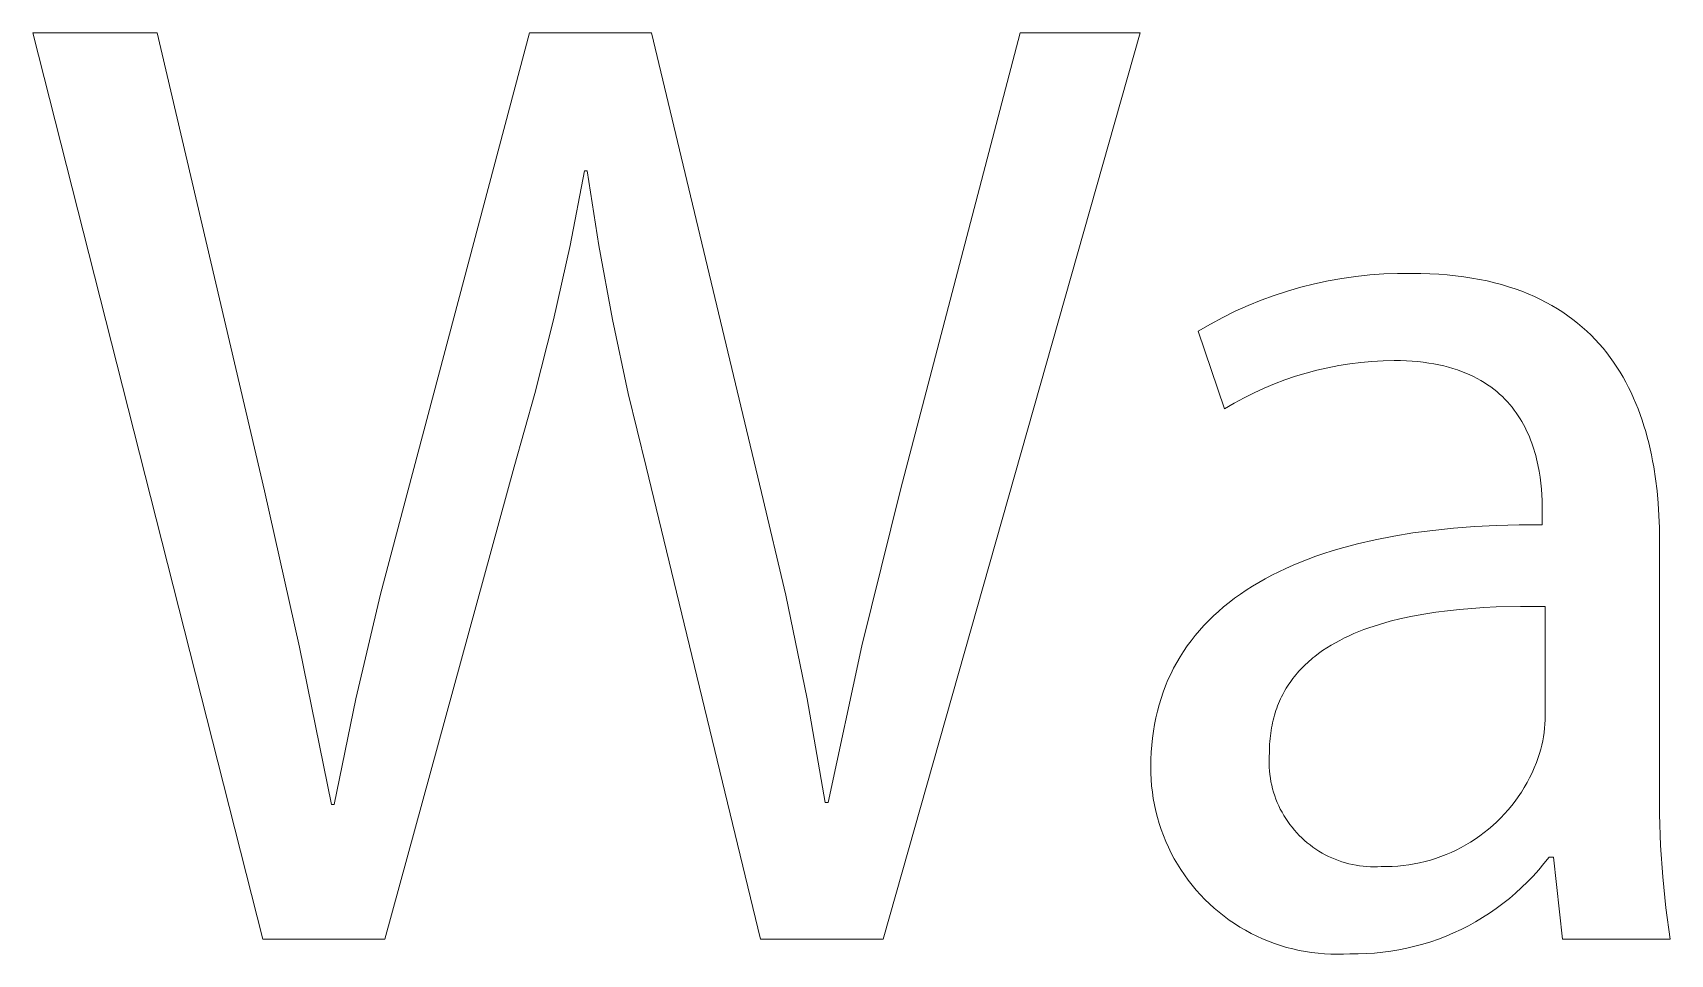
# Model space of a CAD drawing. Header units: millimetres. Extents: x 0 to 3480, y 0 to 2432.
# Drawn here: x 3194.98 to 3237.4, y 244.3 to 268.17 of the extents above; entities that cross this region are included whole.
import ezdxf

# ---------------------------------------------------------------- set-up
doc = ezdxf.new("R2010")
doc.units = ezdxf.units.MM
doc.header["$MEASUREMENT"] = 0
doc.layers.add('Domyślny', color=7, linetype='Continuous', true_color=0x000000)

msp = doc.modelspace()

# ---------------------------------------------------------------- linework, layer by layer
at = {"layer": 'Domyślny', "color": 18, "lineweight": 15, "true_color": 0x000000}
for p, q in [((3200.937, 244.694), (3194.98, 268.175)), ((3194.98, 268.175), (3198.202, 268.175)), ((3198.202, 268.175), (3200.984, 256.307)), ((3204.704, 256.33), (3207.845, 268.175)), ((3207.845, 268.175), (3211.009, 268.175)), ((3211.009, 268.175), (3213.86, 256.261)), ((3223.665, 268.175), (3217.012, 244.694)), ((3217.464, 256.33), (3220.559, 268.175)), ((3220.559, 268.175), (3223.665, 268.175)), ((3209.27, 264.594), (3208.899, 262.66)), ((3209.34, 264.594), (3209.27, 264.594)), ((3209.643, 262.663), (3209.34, 264.594)), ((3208.899, 262.66), (3208.472, 260.737)), ((3209.999, 260.742), (3209.643, 262.663)), ((3228.186, 261.669), (3228.54, 261.746)), ((3228.54, 261.746), (3228.897, 261.81)), ((3228.897, 261.81), (3229.256, 261.861)), ((3229.256, 261.861), (3229.617, 261.9)), ((3229.617, 261.9), (3229.978, 261.927)), ((3229.978, 261.927), (3230.34, 261.941)), ((3230.34, 261.941), (3230.703, 261.942)), ((3230.703, 261.942), (3230.942, 261.939)), ((3230.942, 261.939), (3231.175, 261.932)), ((3231.175, 261.932), (3231.403, 261.919)), ((3231.403, 261.919), (3231.625, 261.902)), ((3231.625, 261.902), (3231.842, 261.879)), ((3231.842, 261.879), (3232.053, 261.852)), ((3232.053, 261.852), (3232.259, 261.821)), ((3232.259, 261.821), (3232.46, 261.785)), ((3232.46, 261.785), (3232.655, 261.744)), ((3232.655, 261.744), (3232.845, 261.699)), ((3226.801, 261.243), (3227.141, 261.367)), ((3227.141, 261.367), (3227.486, 261.48)), ((3227.486, 261.48), (3227.834, 261.581)), ((3227.834, 261.581), (3228.186, 261.669)), ((3232.845, 261.699), (3233.03, 261.649)), ((3233.03, 261.649), (3233.211, 261.596)), ((3233.211, 261.596), (3233.386, 261.538)), ((3233.386, 261.538), (3233.556, 261.476)), ((3233.556, 261.476), (3233.721, 261.41)), ((3233.721, 261.41), (3233.882, 261.34)), ((3233.882, 261.34), (3234.038, 261.267)), ((3225.808, 260.799), (3226.134, 260.958)), ((3226.134, 260.958), (3226.465, 261.106)), ((3226.465, 261.106), (3226.801, 261.243)), ((3234.038, 261.267), (3234.189, 261.189)), ((3234.189, 261.189), (3234.335, 261.108)), ((3234.335, 261.108), (3234.477, 261.024)), ((3234.477, 261.024), (3234.615, 260.936)), ((3234.615, 260.936), (3234.748, 260.845)), ((3208.472, 260.737), (3207.989, 258.828)), ((3210.408, 258.832), (3209.999, 260.742)), ((3225.175, 260.447), (3225.489, 260.629)), ((3225.489, 260.629), (3225.808, 260.799)), ((3234.748, 260.845), (3234.877, 260.75)), ((3234.877, 260.75), (3235.001, 260.652)), ((3235.001, 260.652), (3235.121, 260.551)), ((3235.121, 260.551), (3235.237, 260.447)), ((3225.858, 258.43), (3225.175, 260.447)), ((3235.237, 260.447), (3235.349, 260.339)), ((3235.349, 260.339), (3235.456, 260.229)), ((3235.456, 260.229), (3235.56, 260.116)), ((3235.56, 260.116), (3235.66, 260.001)), ((3229.386, 259.634), (3229.099, 259.598)), ((3229.673, 259.66), (3229.386, 259.634)), ((3229.962, 259.676), (3229.673, 259.66)), ((3230.251, 259.682), (3229.962, 259.676)), ((3230.411, 259.68), (3230.251, 259.682)), ((3230.566, 259.675), (3230.411, 259.68)), ((3230.717, 259.666), (3230.566, 259.675)), ((3230.863, 259.654), (3230.717, 259.666)), ((3231.005, 259.638), (3230.863, 259.654)), ((3231.144, 259.619), (3231.005, 259.638)), ((3231.277, 259.597), (3231.144, 259.619)), ((3235.66, 260.001), (3235.755, 259.883)), ((3235.755, 259.883), (3235.847, 259.762)), ((3235.847, 259.762), (3235.935, 259.638)), ((3235.935, 259.638), (3236.02, 259.513)), ((3227.692, 259.274), (3227.418, 259.181)), ((3227.969, 259.358), (3227.692, 259.274)), ((3228.248, 259.433), (3227.969, 259.358)), ((3228.53, 259.498), (3228.248, 259.433)), ((3228.813, 259.553), (3228.53, 259.498)), ((3229.099, 259.598), (3228.813, 259.553)), ((3231.407, 259.571), (3231.277, 259.597)), ((3231.533, 259.543), (3231.407, 259.571)), ((3231.655, 259.512), (3231.533, 259.543)), ((3231.773, 259.478), (3231.655, 259.512)), ((3231.887, 259.441), (3231.773, 259.478)), ((3231.998, 259.401), (3231.887, 259.441)), ((3232.105, 259.359), (3231.998, 259.401)), ((3232.208, 259.315), (3232.105, 259.359)), ((3232.307, 259.268), (3232.208, 259.315)), ((3232.403, 259.218), (3232.307, 259.268)), ((3232.496, 259.166), (3232.403, 259.218)), ((3236.02, 259.513), (3236.101, 259.385)), ((3236.101, 259.385), (3236.178, 259.254)), ((3236.178, 259.254), (3236.252, 259.122)), ((3207.989, 258.828), (3207.451, 256.933)), ((3210.87, 256.933), (3210.408, 258.832)), ((3226.619, 258.846), (3226.361, 258.716)), ((3226.882, 258.967), (3226.619, 258.846)), ((3227.148, 259.078), (3226.882, 258.967)), ((3227.418, 259.181), (3227.148, 259.078)), ((3232.585, 259.113), (3232.496, 259.166)), ((3232.671, 259.057), (3232.585, 259.113)), ((3232.754, 258.999), (3232.671, 259.057)), ((3232.833, 258.939), (3232.754, 258.999)), ((3232.909, 258.877), (3232.833, 258.939)), ((3232.982, 258.814), (3232.909, 258.877)), ((3233.053, 258.748), (3232.982, 258.814)), ((3236.252, 259.122), (3236.322, 258.987)), ((3236.322, 258.987), (3236.388, 258.851)), ((3236.388, 258.851), (3236.452, 258.712)), ((3226.107, 258.578), (3225.858, 258.43)), ((3226.361, 258.716), (3226.107, 258.578)), ((3233.12, 258.682), (3233.053, 258.748)), ((3233.184, 258.613), (3233.12, 258.682)), ((3233.245, 258.544), (3233.184, 258.613)), ((3233.304, 258.473), (3233.245, 258.544)), ((3233.36, 258.4), (3233.304, 258.473)), ((3233.413, 258.327), (3233.36, 258.4)), ((3236.452, 258.712), (3236.512, 258.572)), ((3236.512, 258.572), (3236.569, 258.43)), ((3236.569, 258.43), (3236.623, 258.287)), ((3233.464, 258.252), (3233.413, 258.327)), ((3233.512, 258.177), (3233.464, 258.252)), ((3233.558, 258.1), (3233.512, 258.177)), ((3233.601, 258.023), (3233.558, 258.1)), ((3233.642, 257.945), (3233.601, 258.023)), ((3233.681, 257.866), (3233.642, 257.945)), ((3236.623, 258.287), (3236.673, 258.141)), ((3236.673, 258.141), (3236.721, 257.995)), ((3236.721, 257.995), (3236.765, 257.847)), ((3233.717, 257.786), (3233.681, 257.866)), ((3233.752, 257.707), (3233.717, 257.786)), ((3233.784, 257.626), (3233.752, 257.707)), ((3233.814, 257.546), (3233.784, 257.626)), ((3233.842, 257.465), (3233.814, 257.546)), ((3236.765, 257.847), (3236.807, 257.697)), ((3236.807, 257.697), (3236.846, 257.547)), ((3236.846, 257.547), (3236.881, 257.395)), ((3233.869, 257.383), (3233.842, 257.465)), ((3233.893, 257.302), (3233.869, 257.383)), ((3233.916, 257.221), (3233.893, 257.302)), ((3233.937, 257.14), (3233.916, 257.221)), ((3233.956, 257.059), (3233.937, 257.14)), ((3236.881, 257.395), (3236.915, 257.242)), ((3236.915, 257.242), (3236.945, 257.088)), ((3236.945, 257.088), (3236.973, 256.933)), ((3207.451, 256.933), (3204.101, 244.694)), ((3213.837, 244.694), (3210.87, 256.933)), ((3233.973, 256.978), (3233.956, 257.059)), ((3234.004, 256.818), (3233.973, 256.978)), ((3234.029, 256.659), (3234.004, 256.818)), ((3234.049, 256.504), (3234.029, 256.659)), ((3236.973, 256.933), (3237.021, 256.621)), ((3200.984, 256.307), (3201.893, 252.254)), ((3203.986, 253.634), (3204.704, 256.33)), ((3213.86, 256.261), (3214.492, 253.601)), ((3216.46, 252.295), (3217.464, 256.33)), ((3234.064, 256.351), (3234.049, 256.504)), ((3234.075, 256.203), (3234.064, 256.351)), ((3237.021, 256.621), (3237.059, 256.306)), ((3237.059, 256.306), (3237.088, 255.99)), ((3234.082, 256.059), (3234.075, 256.203)), ((3234.086, 255.92), (3234.082, 256.059)), ((3234.087, 255.788), (3234.086, 255.92)), ((3237.088, 255.99), (3237.108, 255.672)), ((3231.785, 255.339), (3232.335, 255.382)), ((3232.335, 255.382), (3232.902, 255.411)), ((3232.902, 255.411), (3233.486, 255.426)), ((3233.486, 255.426), (3234.087, 255.429)), ((3234.087, 255.429), (3234.087, 255.788)), ((3237.108, 255.672), (3237.12, 255.353)), ((3229.298, 254.934), (3229.76, 255.041)), ((3229.76, 255.041), (3230.239, 255.135)), ((3230.239, 255.135), (3230.737, 255.216)), ((3230.737, 255.216), (3231.252, 255.284)), ((3231.252, 255.284), (3231.785, 255.339)), ((3237.12, 255.353), (3237.124, 255.035)), ((3237.124, 255.035), (3237.124, 248.742)), ((3227.825, 254.461), (3228.021, 254.538)), ((3228.021, 254.538), (3228.223, 254.612)), ((3228.223, 254.612), (3228.428, 254.682)), ((3228.428, 254.682), (3228.639, 254.75)), ((3228.639, 254.75), (3228.854, 254.814)), ((3228.854, 254.814), (3229.074, 254.876)), ((3229.074, 254.876), (3229.298, 254.934)), ((3226.911, 254.03), (3227.084, 254.122)), ((3227.084, 254.122), (3227.262, 254.212)), ((3227.262, 254.212), (3227.445, 254.298)), ((3227.445, 254.298), (3227.632, 254.381)), ((3227.632, 254.381), (3227.825, 254.461)), ((3226.265, 253.631), (3226.419, 253.735)), ((3226.419, 253.735), (3226.578, 253.837)), ((3226.578, 253.837), (3226.742, 253.935)), ((3226.742, 253.935), (3226.911, 254.03)), ((3203.348, 250.917), (3203.986, 253.634)), ((3214.492, 253.601), (3215.04, 250.923)), ((3225.696, 253.184), (3225.831, 253.3)), ((3225.831, 253.3), (3225.971, 253.413)), ((3225.971, 253.413), (3226.116, 253.524)), ((3226.116, 253.524), (3226.265, 253.631)), ((3232.258, 253.263), (3231.944, 253.236)), ((3232.574, 253.284), (3232.258, 253.263)), ((3232.892, 253.299), (3232.574, 253.284)), ((3233.526, 253.312), (3232.892, 253.299)), ((3234.157, 253.308), (3233.526, 253.312)), ((3234.157, 250.376), (3234.157, 253.308)), ((3225.32, 252.817), (3225.44, 252.942)), ((3225.44, 252.942), (3225.566, 253.065)), ((3225.566, 253.065), (3225.696, 253.184)), ((3229.867, 252.847), (3229.731, 252.804)), ((3230.005, 252.888), (3229.867, 252.847)), ((3230.145, 252.927), (3230.005, 252.888)), ((3230.431, 252.998), (3230.145, 252.927)), ((3230.723, 253.061), (3230.431, 252.998)), ((3231.022, 253.116), (3230.723, 253.061)), ((3231.325, 253.163), (3231.022, 253.116)), ((3231.633, 253.203), (3231.325, 253.163)), ((3231.944, 253.236), (3231.633, 253.203)), ((3224.888, 252.288), (3224.989, 252.425)), ((3224.989, 252.425), (3225.094, 252.559)), ((3225.094, 252.559), (3225.205, 252.689)), ((3225.205, 252.689), (3225.32, 252.817)), ((3228.843, 252.434), (3228.727, 252.371)), ((3228.962, 252.495), (3228.843, 252.434)), ((3229.084, 252.552), (3228.962, 252.495)), ((3229.208, 252.608), (3229.084, 252.552)), ((3229.335, 252.66), (3229.208, 252.608)), ((3229.465, 252.711), (3229.335, 252.66)), ((3229.597, 252.758), (3229.465, 252.711)), ((3229.731, 252.804), (3229.597, 252.758)), ((3201.893, 252.254), (3202.722, 248.183)), ((3215.587, 248.229), (3216.46, 252.295)), ((3224.616, 251.861), (3224.702, 252.006)), ((3224.702, 252.006), (3224.792, 252.149)), ((3224.792, 252.149), (3224.888, 252.288)), ((3228.192, 252.016), (3228.143, 251.977)), ((3228.292, 252.093), (3228.192, 252.016)), ((3228.396, 252.167), (3228.292, 252.093)), ((3228.503, 252.238), (3228.396, 252.167)), ((3228.614, 252.306), (3228.503, 252.238)), ((3228.727, 252.371), (3228.614, 252.306)), ((3224.39, 251.408), (3224.46, 251.562)), ((3224.46, 251.562), (3224.536, 251.713)), ((3224.536, 251.713), (3224.616, 251.861)), ((3227.742, 251.589), (3227.702, 251.542)), ((3227.783, 251.635), (3227.742, 251.589)), ((3227.825, 251.68), (3227.783, 251.635)), ((3227.867, 251.725), (3227.825, 251.68)), ((3227.911, 251.769), (3227.867, 251.725)), ((3227.955, 251.812), (3227.911, 251.769)), ((3228.001, 251.854), (3227.955, 251.812)), ((3228.047, 251.896), (3228.001, 251.854)), ((3228.095, 251.937), (3228.047, 251.896)), ((3228.143, 251.977), (3228.095, 251.937)), ((3224.265, 251.093), (3224.325, 251.252)), ((3224.325, 251.252), (3224.39, 251.408)), ((3227.421, 251.137), (3227.39, 251.083)), ((3227.452, 251.191), (3227.421, 251.137)), ((3227.485, 251.243), (3227.452, 251.191)), ((3227.518, 251.295), (3227.485, 251.243)), ((3227.553, 251.346), (3227.518, 251.295)), ((3227.589, 251.396), (3227.553, 251.346)), ((3227.626, 251.445), (3227.589, 251.396)), ((3227.664, 251.494), (3227.626, 251.445)), ((3227.702, 251.542), (3227.664, 251.494)), ((3202.792, 248.183), (3203.348, 250.917)), ((3215.04, 250.923), (3215.505, 248.229)), ((3224.115, 250.598), (3224.16, 250.766)), ((3224.16, 250.766), (3224.21, 250.931)), ((3224.21, 250.931), (3224.265, 251.093)), ((3227.231, 250.74), (3227.209, 250.68)), ((3227.255, 250.799), (3227.231, 250.74)), ((3227.28, 250.858), (3227.255, 250.799)), ((3227.306, 250.915), (3227.28, 250.858)), ((3227.333, 250.972), (3227.306, 250.915)), ((3227.361, 251.028), (3227.333, 250.972)), ((3227.39, 251.083), (3227.361, 251.028)), ((3224.042, 250.254), (3224.076, 250.428)), ((3224.076, 250.428), (3224.115, 250.598)), ((3227.099, 250.3), (3227.085, 250.234)), ((3227.114, 250.366), (3227.099, 250.3)), ((3227.131, 250.43), (3227.114, 250.366)), ((3227.148, 250.494), (3227.131, 250.43)), ((3227.167, 250.557), (3227.148, 250.494)), ((3227.187, 250.619), (3227.167, 250.557)), ((3227.209, 250.68), (3227.187, 250.619)), ((3234.152, 250.265), (3234.157, 250.376)), ((3223.97, 249.719), (3223.989, 249.9)), ((3223.989, 249.9), (3224.012, 250.079)), ((3224.012, 250.079), (3224.042, 250.254)), ((3227.035, 249.888), (3227.028, 249.816)), ((3227.042, 249.959), (3227.035, 249.888)), ((3227.051, 250.029), (3227.042, 249.959)), ((3227.061, 250.098), (3227.051, 250.029)), ((3227.072, 250.166), (3227.061, 250.098)), ((3227.085, 250.234), (3227.072, 250.166)), ((3234.097, 249.828), (3234.117, 249.937)), ((3234.117, 249.937), (3234.132, 250.046)), ((3234.132, 250.046), (3234.144, 250.155)), ((3234.144, 250.155), (3234.152, 250.265)), ((3223.949, 249.348), (3223.957, 249.535)), ((3223.957, 249.535), (3223.97, 249.719)), ((3227.017, 249.518), (3227.011, 249.424)), ((3227.018, 249.594), (3227.017, 249.518)), ((3227.02, 249.669), (3227.018, 249.594)), ((3227.024, 249.743), (3227.02, 249.669)), ((3227.028, 249.816), (3227.024, 249.743)), ((3233.983, 249.402), (3234.017, 249.507)), ((3234.017, 249.507), (3234.047, 249.613)), ((3234.047, 249.613), (3234.074, 249.72)), ((3234.074, 249.72), (3234.097, 249.828)), ((3223.946, 249.159), (3223.949, 249.348)), ((3223.948, 248.993), (3223.946, 249.159)), ((3227.011, 249.424), (3227.008, 249.331)), ((3227.008, 249.331), (3227.009, 249.237)), ((3227.009, 249.237), (3227.012, 249.143)), ((3227.012, 249.143), (3227.019, 249.05)), ((3227.019, 249.05), (3227.029, 248.957)), ((3233.822, 249.004), (3233.88, 249.135)), ((3233.88, 249.135), (3233.934, 249.268)), ((3233.934, 249.268), (3233.983, 249.402)), ((3223.955, 248.828), (3223.948, 248.993)), ((3223.967, 248.663), (3223.955, 248.828)), ((3223.986, 248.498), (3223.967, 248.663)), ((3227.029, 248.957), (3227.042, 248.864)), ((3227.042, 248.864), (3227.058, 248.771)), ((3227.058, 248.771), (3227.078, 248.68)), ((3227.078, 248.68), (3227.1, 248.589)), ((3233.545, 248.503), (3233.621, 248.625)), ((3233.621, 248.625), (3233.692, 248.749)), ((3233.692, 248.749), (3233.759, 248.875)), ((3233.759, 248.875), (3233.822, 249.004)), ((3237.124, 248.742), (3237.124, 247.93)), ((3202.722, 248.183), (3202.792, 248.183)), ((3215.505, 248.229), (3215.587, 248.229)), ((3224.01, 248.334), (3223.986, 248.498)), ((3224.039, 248.171), (3224.01, 248.334)), ((3224.075, 248.009), (3224.039, 248.171)), ((3227.1, 248.589), (3227.126, 248.498)), ((3227.126, 248.498), (3227.155, 248.409)), ((3227.155, 248.409), (3227.187, 248.321)), ((3227.187, 248.321), (3227.222, 248.234)), ((3227.222, 248.234), (3227.259, 248.148)), ((3233.295, 248.154), (3233.382, 248.268)), ((3233.382, 248.268), (3233.466, 248.384)), ((3233.466, 248.384), (3233.545, 248.503)), ((3224.115, 247.849), (3224.075, 248.009)), ((3224.162, 247.69), (3224.115, 247.849)), ((3227.259, 248.148), (3227.3, 248.064)), ((3227.3, 248.064), (3227.344, 247.981)), ((3227.344, 247.981), (3227.39, 247.9)), ((3227.39, 247.9), (3227.44, 247.82)), ((3227.44, 247.82), (3227.492, 247.742)), ((3227.492, 247.742), (3227.546, 247.666)), ((3232.908, 247.733), (3233.01, 247.833)), ((3233.01, 247.833), (3233.109, 247.937)), ((3233.109, 247.937), (3233.204, 248.044)), ((3233.204, 248.044), (3233.295, 248.154)), ((3237.124, 247.93), (3237.152, 247.118)), ((3224.214, 247.533), (3224.162, 247.69)), ((3224.271, 247.377), (3224.214, 247.533)), ((3224.333, 247.224), (3224.271, 247.377)), ((3227.546, 247.666), (3227.604, 247.591)), ((3227.604, 247.591), (3227.664, 247.519)), ((3227.664, 247.519), (3227.726, 247.449)), ((3227.726, 247.449), (3227.79, 247.381)), ((3227.79, 247.381), (3227.857, 247.315)), ((3232.35, 247.285), (3232.468, 247.367)), ((3232.468, 247.367), (3232.582, 247.453)), ((3232.582, 247.453), (3232.694, 247.542)), ((3232.694, 247.542), (3232.803, 247.636)), ((3232.803, 247.636), (3232.908, 247.733)), ((3224.401, 247.073), (3224.333, 247.224)), ((3224.474, 246.924), (3224.401, 247.073)), ((3224.551, 246.778), (3224.474, 246.924)), ((3227.857, 247.315), (3227.926, 247.252)), ((3227.926, 247.252), (3227.998, 247.191)), ((3227.998, 247.191), (3228.071, 247.133)), ((3228.071, 247.133), (3228.146, 247.077)), ((3228.146, 247.077), (3228.223, 247.024)), ((3228.223, 247.024), (3228.302, 246.973)), ((3228.302, 246.973), (3228.383, 246.925)), ((3228.383, 246.925), (3228.465, 246.88)), ((3231.593, 246.883), (3231.724, 246.939)), ((3231.724, 246.939), (3231.854, 247)), ((3231.854, 247), (3231.982, 247.065)), ((3231.982, 247.065), (3232.107, 247.134)), ((3232.107, 247.134), (3232.23, 247.208)), ((3232.23, 247.208), (3232.35, 247.285)), ((3237.152, 247.118), (3237.207, 246.308)), ((3224.634, 246.635), (3224.551, 246.778)), ((3224.722, 246.494), (3224.634, 246.635)), ((3224.815, 246.357), (3224.722, 246.494)), ((3228.465, 246.88), (3228.549, 246.838)), ((3228.549, 246.838), (3228.634, 246.799)), ((3228.634, 246.799), (3228.721, 246.762)), ((3228.721, 246.762), (3228.808, 246.729)), ((3228.808, 246.729), (3228.897, 246.699)), ((3228.897, 246.699), (3228.987, 246.672)), ((3228.987, 246.672), (3229.077, 246.648)), ((3229.077, 246.648), (3229.169, 246.627)), ((3229.169, 246.627), (3229.261, 246.609)), ((3229.261, 246.609), (3229.354, 246.594)), ((3229.354, 246.594), (3229.447, 246.583)), ((3229.447, 246.583), (3229.54, 246.575)), ((3229.54, 246.575), (3229.634, 246.57)), ((3229.634, 246.57), (3229.727, 246.568)), ((3229.727, 246.568), (3229.821, 246.57)), ((3229.821, 246.57), (3229.915, 246.574)), ((3229.915, 246.574), (3230.058, 246.574)), ((3230.058, 246.574), (3230.201, 246.578)), ((3230.201, 246.578), (3230.344, 246.587)), ((3230.344, 246.587), (3230.486, 246.601)), ((3230.486, 246.601), (3230.628, 246.619)), ((3230.628, 246.619), (3230.77, 246.643)), ((3230.77, 246.643), (3230.91, 246.671)), ((3230.91, 246.671), (3231.049, 246.704)), ((3231.049, 246.704), (3231.187, 246.742)), ((3231.187, 246.742), (3231.324, 246.784)), ((3231.324, 246.784), (3231.459, 246.831)), ((3231.459, 246.831), (3231.593, 246.883)), ((3233.993, 246.487), (3233.852, 246.329)), ((3234.13, 246.65), (3233.993, 246.487)), ((3234.261, 246.818), (3234.13, 246.65)), ((3234.377, 246.818), (3234.261, 246.818)), ((3234.609, 244.697), (3234.377, 246.818)), ((3224.912, 246.223), (3224.815, 246.357)), ((3225.014, 246.092), (3224.912, 246.223)), ((3225.12, 245.965), (3225.014, 246.092)), ((3233.704, 246.176), (3233.552, 246.028)), ((3233.852, 246.329), (3233.704, 246.176)), ((3237.207, 246.308), (3237.291, 245.501)), ((3225.23, 245.842), (3225.12, 245.965)), ((3225.345, 245.722), (3225.23, 245.842)), ((3225.464, 245.607), (3225.345, 245.722)), ((3233.233, 245.747), (3233.067, 245.615)), ((3233.395, 245.885), (3233.233, 245.747)), ((3233.552, 246.028), (3233.395, 245.885)), ((3225.586, 245.496), (3225.464, 245.607)), ((3225.713, 245.389), (3225.586, 245.496)), ((3225.843, 245.286), (3225.713, 245.389)), ((3225.976, 245.188), (3225.843, 245.286)), ((3232.542, 245.253), (3232.359, 245.144)), ((3232.721, 245.368), (3232.542, 245.253)), ((3232.896, 245.488), (3232.721, 245.368)), ((3233.067, 245.615), (3232.896, 245.488)), ((3237.291, 245.501), (3237.402, 244.697)), ((3226.113, 245.095), (3225.976, 245.188)), ((3226.253, 245.006), (3226.113, 245.095)), ((3226.396, 244.922), (3226.253, 245.006)), ((3226.541, 244.843), (3226.396, 244.922)), ((3226.69, 244.77), (3226.541, 244.843)), ((3231.595, 244.773), (3231.396, 244.697)), ((3231.79, 244.856), (3231.595, 244.773)), ((3231.983, 244.946), (3231.79, 244.856)), ((3232.173, 245.042), (3231.983, 244.946)), ((3232.359, 245.144), (3232.173, 245.042)), ((3204.101, 244.694), (3200.937, 244.694)), ((3217.012, 244.694), (3213.837, 244.694)), ((3226.84, 244.701), (3226.69, 244.77)), ((3226.993, 244.638), (3226.84, 244.701)), ((3227.148, 244.579), (3226.993, 244.638)), ((3227.305, 244.527), (3227.148, 244.579)), ((3227.464, 244.479), (3227.305, 244.527)), ((3227.624, 244.438), (3227.464, 244.479)), ((3227.786, 244.401), (3227.624, 244.438)), ((3227.949, 244.371), (3227.786, 244.401)), ((3228.112, 244.346), (3227.949, 244.371)), ((3229.952, 244.355), (3229.741, 244.334)), ((3230.163, 244.382), (3229.952, 244.355)), ((3230.372, 244.417), (3230.163, 244.382)), ((3230.581, 244.459), (3230.372, 244.417)), ((3230.788, 244.509), (3230.581, 244.459)), ((3230.993, 244.565), (3230.788, 244.509)), ((3231.196, 244.627), (3230.993, 244.565)), ((3231.396, 244.697), (3231.196, 244.627)), ((3237.402, 244.697), (3234.609, 244.697)), ((3228.277, 244.326), (3228.112, 244.346)), ((3228.442, 244.312), (3228.277, 244.326)), ((3228.607, 244.304), (3228.442, 244.312)), ((3228.773, 244.302), (3228.607, 244.304)), ((3228.938, 244.305), (3228.773, 244.302)), ((3229.104, 244.314), (3228.938, 244.305)), ((3229.316, 244.314), (3229.104, 244.314)), ((3229.529, 244.32), (3229.316, 244.314)), ((3229.741, 244.334), (3229.529, 244.32))]:
    msp.add_line(p, q, dxfattribs=at)

doc.saveas('drawing.dxf')
